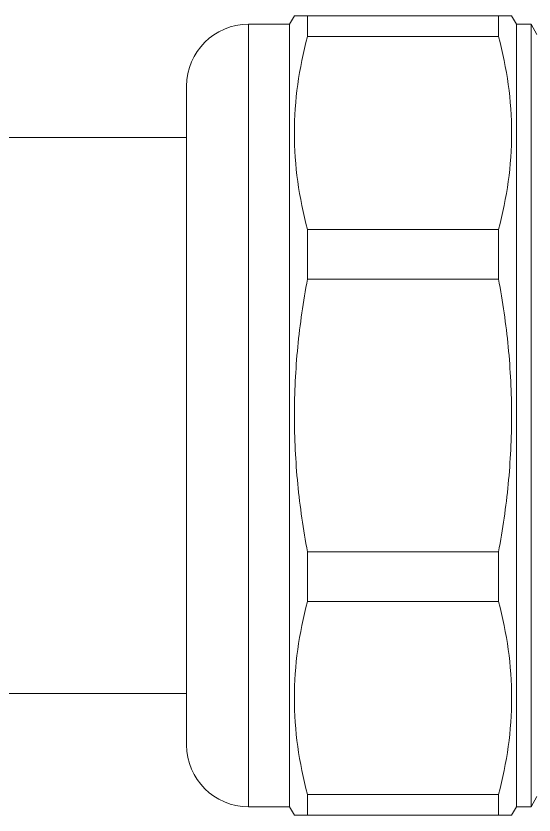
# Model space of a CAD drawing. Header units: millimetres. Extents: x 206 to 1899, y -454 to 296.
# Drawn here: x 600.324 to 601.895, y -391.687 to -389.262 of the extents above; entities that cross this region are included whole.
import ezdxf

# ---------------------------------------------------------------- set-up
doc = ezdxf.new("R2010")
doc.units = ezdxf.units.MM
doc.layers.add('细实线', color=7, linetype='Continuous', lineweight=15)

msp = doc.modelspace()

# ---------------------------------------------------------------- linework, layer by layer
at = {"layer": '细实线', "linetype": 'Continuous', "lineweight": 9}
for p, q in [((601.1539, -389.2871), (601.1684, -389.2621)), ((601.827, -389.2621), (601.1684, -389.2621)), ((601.2081, -389.3244), (601.2081, -389.2621)), ((601.7873, -389.3244), (601.7873, -389.2621)), ((601.827, -389.2621), (601.8414, -389.2871)), ((601.0289, -389.2871), (601.0289, -391.6621)), ((601.0289, -389.2871), (601.1539, -389.2871)), ((601.1539, -391.6621), (601.1539, -389.2871)), ((601.8414, -391.6621), (601.8414, -389.2871)), ((601.8414, -389.2871), (601.8859, -389.2871)), ((601.8859, -389.2871), (601.8859, -391.6621)), ((601.9039, -389.3183), (601.8859, -389.2871)), ((601.7873, -389.3244), (601.2081, -389.3244)), ((600.8414, -389.4746), (600.8414, -391.4746)), ((600.2789, -389.6308), (600.8414, -389.6308)), ((601.2081, -390.0605), (601.2081, -389.91)), ((601.7873, -389.91), (601.2081, -389.91)), ((601.7873, -390.0605), (601.7873, -389.91)), ((601.7873, -390.0605), (601.2081, -390.0605)), ((601.2081, -391.0392), (601.2081, -390.8887)), ((601.7873, -390.8887), (601.2081, -390.8887)), ((601.7873, -391.0392), (601.7873, -390.8887)), ((601.7873, -391.0392), (601.2081, -391.0392)), ((600.8414, -391.3183), (599.0914, -391.3183)), ((601.2081, -391.6871), (601.2081, -391.6247)), ((601.7873, -391.6247), (601.2081, -391.6247)), ((601.7873, -391.6871), (601.7873, -391.6247)), ((601.9039, -391.6308), (601.8859, -391.6621)), ((601.0289, -391.6621), (601.1539, -391.6621)), ((601.1539, -391.6621), (601.1684, -391.6871)), ((601.827, -391.6871), (601.8414, -391.6621)), ((601.8414, -391.6621), (601.8859, -391.6621)), ((601.827, -391.6871), (601.1684, -391.6871))]:
    msp.add_line(p, q, dxfattribs=at)
for centre, start, end in [((601.0289, -389.4746), 90, 180), ((601.0289, -391.4746), 180, 270)]:
    msp.add_arc(centre, 0.1875, start, end, dxfattribs=at)
for points, knots in [([(601.2081, -389.3244), (601.1954, -389.3724), (601.1754, -389.4693), (601.1649, -389.6172), (601.1754, -389.7652), (601.1954, -389.8621), (601.2081, -389.91)], [0, 0, 0, 0, 0.251097, 0.5, 0.748903, 1, 1, 1, 1]), ([(601.7873, -389.3244), (601.8, -389.3724), (601.82, -389.4693), (601.8305, -389.6172), (601.82, -389.7652), (601.8, -389.8621), (601.7873, -389.91)], [0, 0, 0, 0, 0.251097, 0.5, 0.748903, 1, 1, 1, 1]), ([(601.2081, -390.0605), (601.1953, -390.1288), (601.1753, -390.2663), (601.1684, -390.4052), (601.1684, -390.4746)], [0, 0, 0, 0, 0.500012, 1, 1, 1, 1]), ([(601.7873, -390.0605), (601.8, -390.1288), (601.82, -390.2663), (601.827, -390.4052), (601.827, -390.4746)], [0, 0, 0, 0, 0.500012, 1, 1, 1, 1]), ([(601.1684, -390.4746), (601.1684, -390.544), (601.1753, -390.6829), (601.1953, -390.8204), (601.2081, -390.8887)], [0, 0, 0, 0, 0.499988, 1, 1, 1, 1]), ([(601.827, -390.4746), (601.827, -390.544), (601.82, -390.6829), (601.8, -390.8204), (601.7873, -390.8887)], [0, 0, 0, 0, 0.499988, 1, 1, 1, 1]), ([(601.2081, -391.0392), (601.1954, -391.0871), (601.1754, -391.184), (601.1649, -391.332), (601.1754, -391.4799), (601.1954, -391.5768), (601.2081, -391.6247)], [0, 0, 0, 0, 0.251097, 0.5, 0.748903, 1, 1, 1, 1]), ([(601.7873, -391.0392), (601.8, -391.0871), (601.82, -391.184), (601.8305, -391.332), (601.82, -391.4799), (601.8, -391.5768), (601.7873, -391.6247)], [0, 0, 0, 0, 0.251097, 0.5, 0.748903, 1, 1, 1, 1])]:
    msp.add_open_spline(points, degree=3, knots=knots, dxfattribs=at)

doc.saveas('drawing.dxf')
